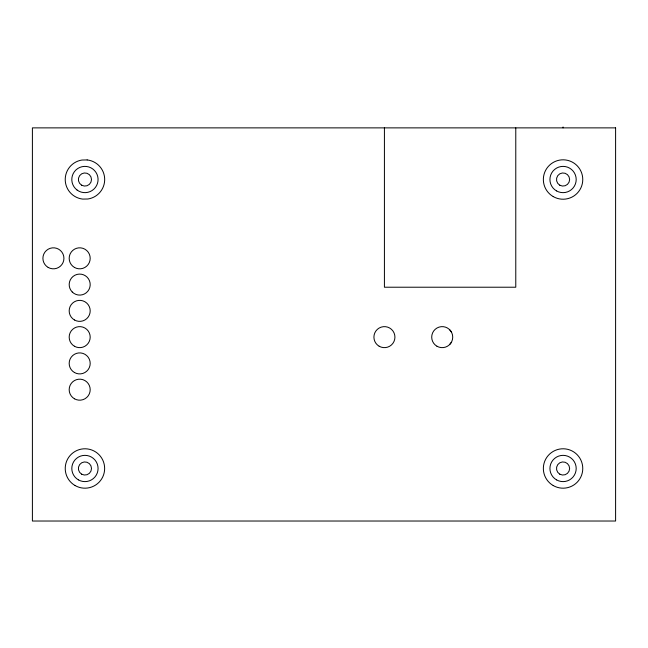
<?xml version="1.0" encoding="UTF-8"?>
<svg xmlns="http://www.w3.org/2000/svg" width="648" height="648" viewBox="0 0 648 648"><rect width="100%" height="100%" fill="white"/><g stroke="black" fill="none" stroke-linecap="round" stroke-linejoin="round"><path stroke-width="0.97" d="M449.647 344.566L451.316 342.387M449.647 329.702L451.316 331.881M563.063 126.976L563.063 127.875M515.776 127.875L515.776 287.218L384.418 287.218L384.418 127.875M87.156 159.935L82.013 160.032A19.699 19.699 0 0 0 82.725 199.09L87.869 199.001A19.699 19.699 0 0 0 87.156 159.935M615.6 127.875L32.4 127.875L32.4 521.024L615.6 521.024L615.6 127.875M75.087 485.546A19.699 19.699 0 0 0 104.644 468.488A19.699 19.699 0 0 0 75.087 451.421A19.699 19.699 0 0 0 75.087 485.546M553.206 485.546A19.699 19.699 0 0 0 582.763 468.488A19.699 19.699 0 0 0 553.206 451.421A19.699 19.699 0 0 0 553.206 485.546M553.206 196.579A19.699 19.699 0 0 0 582.763 179.512A19.699 19.699 0 0 0 553.206 162.454A19.699 19.699 0 0 0 553.206 196.579M74.431 398.779A10.506 10.506 0 0 0 90.194 389.675A10.506 10.506 0 0 0 74.431 380.579A10.506 10.506 0 0 0 74.431 398.779M74.431 372.503A10.506 10.506 0 0 0 90.194 363.406A10.506 10.506 0 0 0 74.431 354.302A10.506 10.506 0 0 0 74.431 372.503M74.431 346.235A10.506 10.506 0 0 0 90.194 337.138A10.506 10.506 0 0 0 74.431 328.034A10.506 10.506 0 0 0 74.431 346.235M74.431 319.966A10.506 10.506 0 0 0 90.194 310.862A10.506 10.506 0 0 0 74.431 301.766A10.506 10.506 0 0 0 74.431 319.966M72.26 292.021A10.506 10.506 0 0 0 89.837 287.315A10.506 10.506 0 0 0 76.966 274.444A10.506 10.506 0 0 0 72.26 292.021M48.163 267.421A10.506 10.506 0 0 0 63.925 258.325A10.506 10.506 0 0 0 48.163 249.221A10.506 10.506 0 0 0 48.163 267.421M74.431 267.421A10.506 10.506 0 0 0 90.194 258.325A10.506 10.506 0 0 0 74.431 249.221A10.506 10.506 0 0 0 74.431 267.421M379.169 346.235A10.506 10.506 0 0 0 394.932 337.138A10.506 10.506 0 0 0 379.169 328.034A10.506 10.506 0 0 0 379.169 346.235M436.963 346.235A10.506 10.506 0 0 0 452.725 337.138A10.506 10.506 0 0 0 436.963 328.034A10.506 10.506 0 0 0 436.963 346.235M556.494 479.86A13.138 13.138 0 0 0 576.194 468.488A13.138 13.138 0 0 0 556.494 457.107A13.138 13.138 0 0 0 556.494 479.86M559.775 474.174A6.569 6.569 0 0 0 569.624 468.488A6.569 6.569 0 0 0 559.775 462.802A6.569 6.569 0 0 0 559.775 474.174M556.494 190.893A13.138 13.138 0 0 0 576.194 179.512A13.138 13.138 0 0 0 556.494 168.14A13.138 13.138 0 0 0 556.494 190.893M559.775 185.198A6.569 6.569 0 0 0 569.624 179.512A6.569 6.569 0 0 0 559.775 173.826A6.569 6.569 0 0 0 559.775 185.198M78.376 479.86A13.138 13.138 0 0 0 98.075 468.488A13.138 13.138 0 0 0 78.376 457.107A13.138 13.138 0 0 0 78.376 479.86M81.656 474.174A6.569 6.569 0 0 0 91.506 468.488A6.569 6.569 0 0 0 81.656 462.802A6.569 6.569 0 0 0 81.656 474.174M77.047 190.018A13.138 13.138 0 0 0 97.978 181.1A13.138 13.138 0 0 0 79.793 167.427A13.138 13.138 0 0 0 77.047 190.018M81.656 185.198A6.569 6.569 0 0 0 91.506 179.512A6.569 6.569 0 0 0 81.656 173.826A6.569 6.569 0 0 0 81.656 185.198"/></g></svg>
